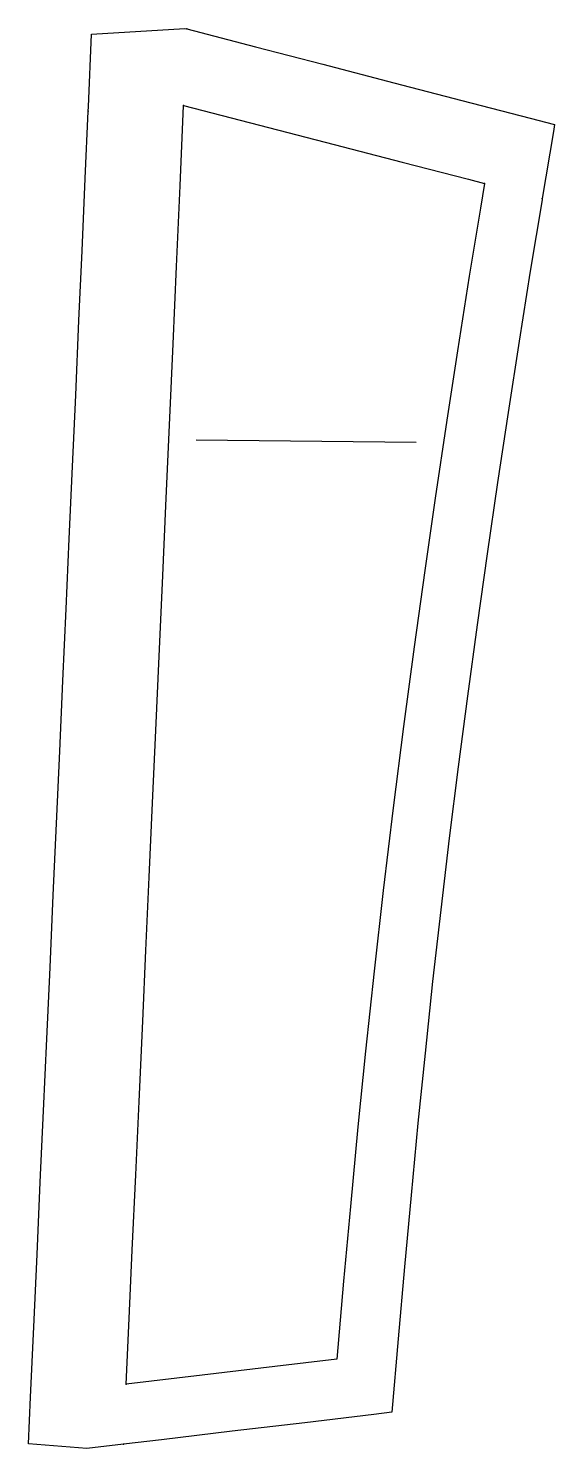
# Model space of a CAD drawing. Extents: x -2397 to -2285, y -1321 to -1017.
import ezdxf

# ---------------------------------------------------------------- set-up
doc = ezdxf.new("R2010")
doc.units = 0
for name, color, linetype in [('1', 1, 'Continuous'), ('14', 3, 'Continuous'), ('4', 2, 'Continuous'), ('7', 7, 'Continuous')]:
    doc.layers.add(name, color=color, linetype=linetype)

msp = doc.modelspace()

# ---------------------------------------------------------------- linework, layer by layer
at = {"layer": '1'}
msp.add_lwpolyline([(-2384.77951, -1320.875854), (-2397.275696, -1319.839478), (-2396.819724, -1309.840736), (-2396.133753, -1294.79309), (-2395.430139, -1279.34711), (-2394.727542, -1263.901093), (-2394.034745, -1248.639469), (-2393.334944, -1233.19332), (-2392.644414, -1217.924389), (-2391.947258, -1202.478113), (-2391.255746, -1187.121814), (-2390.561922, -1171.675396), (-2389.888372, -1156.640886), (-2389.198075, -1141.194323), (-2388.52974, -1126.20576), (-2387.842292, -1110.759048), (-2387.163342, -1095.477382), (-2386.455571, -1079.515675), (-2385.794756, -1064.580781), (-2385.112427, -1049.13385), (-2384.477386, -1034.741058), (-2384.436754, -1033.821054), (-2383.750305, -1018.252945), (-2363.803406, -1017.018356), (-2363.361359, -1017.133179), (-2348.728308, -1020.935189), (-2334.288291, -1024.687021), (-2319.118051, -1028.628592), (-2304.525906, -1032.41996), (-2289.966247, -1036.20288), (-2284.71344, -1037.567673), (-2284.960303, -1039.045785), (-2287.353668, -1053.414993), (-2287.400871, -1053.698288), (-2289.907701, -1068.924617), (-2292.305141, -1083.935343), (-2294.661135, -1099.185764), (-2296.909604, -1114.151263), (-2299.139755, -1129.420543), (-2301.288407, -1144.613193), (-2303.374439, -1159.902892), (-2305.351594, -1174.98093), (-2307.269971, -1190.292664), (-2309.083389, -1205.575419), (-2310.797824, -1220.911194), (-2312.423865, -1236.256705), (-2313.943855, -1251.281399), (-2315.421537, -1266.641772), (-2316.818128, -1282.005235), (-2318.160389, -1297.378083), (-2319.517822, -1313.109436), (-2323.346, -1313.565006), (-2338.17429, -1315.329639), (-2353.65557, -1317.171978), (-2368.830882, -1318.977903), (-2376.939545, -1319.94278)], close=True, dxfattribs=at)
at = {"layer": '14'}
msp.add_lwpolyline([(-2376.352844, -1307.08374), (-2375.71328, -1293.064343), (-2375.046265, -1278.414544), (-2374.315074, -1262.327535), (-2373.600488, -1246.57842), (-2372.822984, -1229.410497), (-2372.139421, -1214.287071), (-2371.434087, -1198.649555), (-2370.716943, -1182.712085), (-2370.023479, -1167.259023), (-2369.310794, -1151.334891), (-2368.612353, -1135.691518), (-2367.803925, -1117.542922), (-2367.040526, -1100.367469), (-2366.335529, -1084.47543), (-2365.604684, -1067.970733), (-2364.842747, -1050.73068), (-2364.082031, -1033.479233), (-2364.08371, -1033.478851), (-2364.082031, -1033.479233), (-2347.835753, -1037.700431), (-2331.889422, -1041.843643), (-2317.289594, -1045.637002), (-2303.156939, -1049.30898), (-2299.695129, -1050.208435), (-2299.695129, -1050.208435), (-2300.584004, -1055.510184), (-2302.955113, -1070.047373), (-2305.476538, -1085.993589), (-2307.762504, -1100.873045), (-2310.24971, -1117.551892), (-2312.48432, -1133.025624), (-2314.763366, -1149.363097), (-2317.039121, -1166.352826), (-2319.263853, -1183.783271), (-2321.389833, -1201.442943), (-2323.332024, -1218.69228), (-2325.150347, -1235.858815), (-2326.77712, -1252.060337), (-2328.402531, -1269.079718), (-2329.856517, -1285.082203), (-2331.282349, -1301.719818), (-2344.563191, -1303.300295), (-2360.08565, -1305.147534), (-2376.352844, -1307.083435)], close=True, dxfattribs=at)
at = {"layer": '4'}
for p in [(-2363.361359, -1017.133179), (-2384.477386, -1034.741058), (-2364.082031, -1033.479233), (-2364.082031, -1033.479233), (-2299.695129, -1050.208435), (-2287.353668, -1053.414993), (-2376.352844, -1307.083435), (-2376.939545, -1319.94278)]:
    msp.add_point(p, dxfattribs=at)
at = {"layer": '7'}
msp.add_line((-2361.36673, -1105.010681), (-2314.34967, -1105.565643), dxfattribs=at)

doc.saveas('drawing.dxf')
